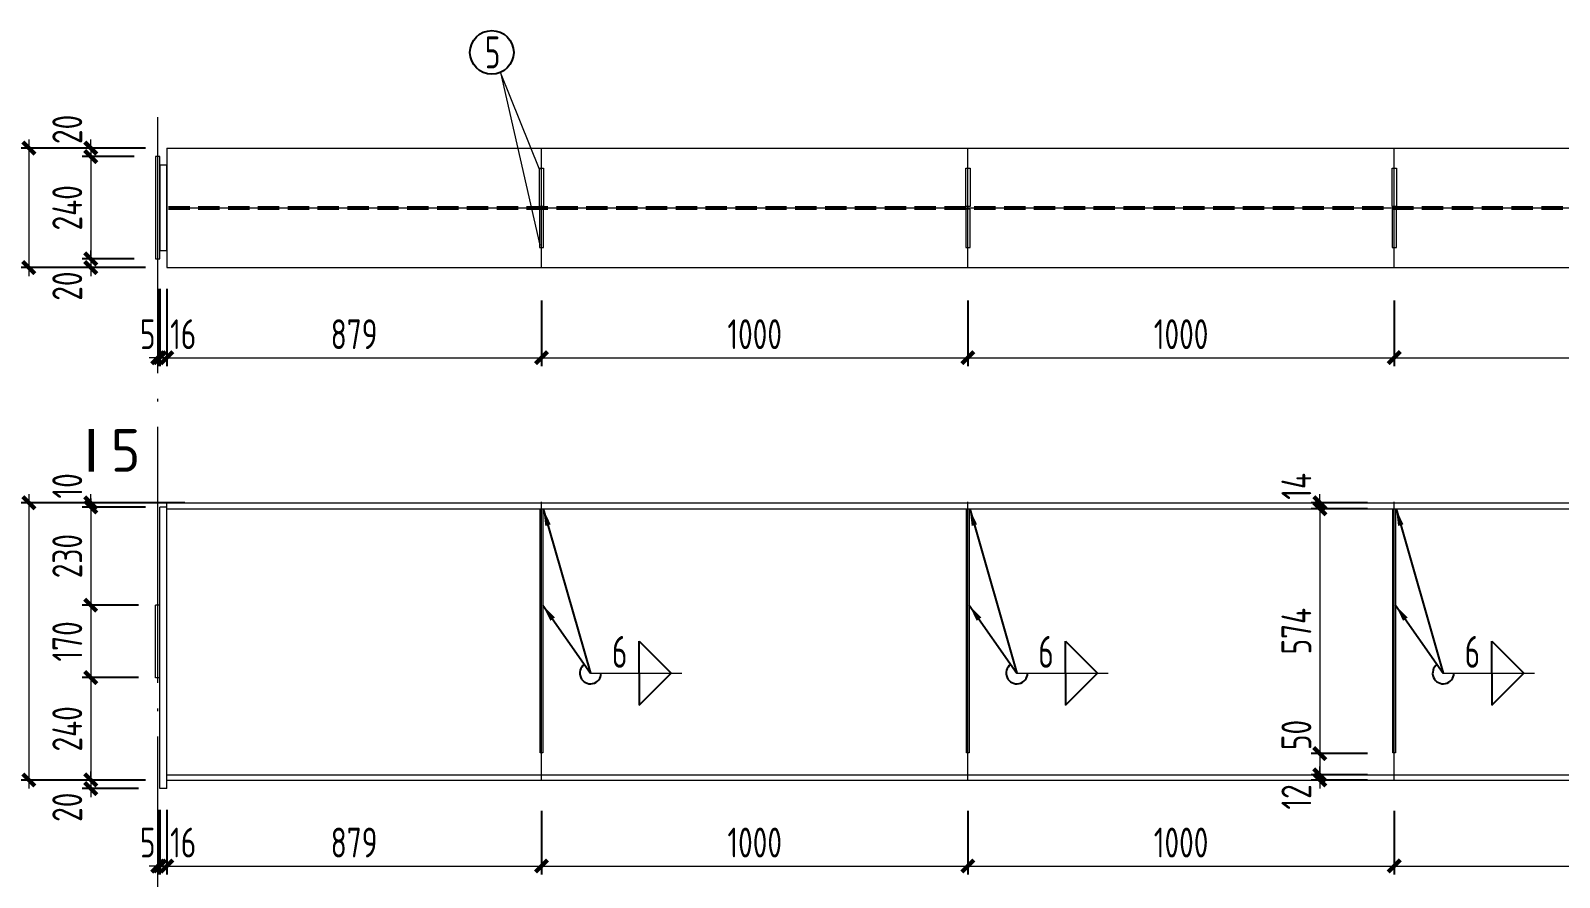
# Model space of a CAD drawing. Extents: x -2746917 to -971774, y -3334247 to -3250358.
# Drawn here: x -1400120 to -1382192, y -3305342 to -3295415 of the extents above; entities that cross this region are included whole.
import ezdxf

# ---------------------------------------------------------------- set-up
doc = ezdxf.new("R2010")
doc.units = 0
doc.header["$LTSCALE"] = 1000
doc.header["$MEASUREMENT"] = 0
doc.header["$PDMODE"] = 35
doc.linetypes.add('DASH', pattern=[0.35, 0.25, -0.1])
doc.linetypes.add('DOTE', pattern=[2.42, 2, -0.2, 0.02, -0.2])
doc.layers.get('0').update_dxf_attribs({"linetype": 'CONTINUOUS'})
doc.layers.get('Defpoints').update_dxf_attribs({"linetype": 'CONTINUOUS'})
for name, color, linetype in [('AXIS', 253, 'DOTE'), ('BEAM_CON', 4, 'CONTINUOUS'), ('DIM', 3, 'CONTINUOUS'), ('TEXT', 7, 'CONTINUOUS'), ('THICK', 6, 'CONTINUOUS'), ('WELD', 7, 'CONTINUOUS')]:
    doc.layers.add(name, color=color, linetype=linetype)
doc.styles.add('TSSD_Dimension', font='tssdeng.shx', dxfattribs={"width": 0.75, "bigfont": 'Hztxt.shx'})
doc.styles.add('TSSD_Label', font='tssdeng.shx', dxfattribs={"width": 0.75, "bigfont": 'hztxt.shx'})
doc.styles.add('TSSD_Rein', font='Tssdeng.shx', dxfattribs={"width": 0.75, "bigfont": 'hztxt.shx'})
doc.dimstyles.new('TSSD_20_100', dxfattribs={"dimtxt": 350, "dimasz": 100, "dimexe": 100, "dimexo": 250, "dimgap": 100, "dimtad": 1, "dimdec": 0, "dimlfac": 0.2, "dimzin": 0, "dimdsep": 46, "dimtxsty": 'TSSD_Dimension', "dimblk": 'ARCHTICK', "dimcen": 0, "dimdle": 100, "dimclrt": 7, "dimadec": 0, "dimazin": 0, "dimtfac": 1, "dimtdec": 0, "dimtix": 1, "dimtmove": 2, "dimatfit": 3, "dimfxl": 1, "dimtolj": 1, "dimtzin": 0, "dimlwd": 5, "dimarcsym": 0})
doc.dimstyles.new('TSSD_LEADER_STYLE_200.0', dxfattribs={"dimtxt": 700, "dimasz": 200, "dimexe": 200, "dimexo": 500, "dimgap": 0.09, "dimtad": 0, "dimtih": 1, "dimtoh": 1, "dimdec": 4, "dimzin": 0, "dimdsep": 46, "dimtxsty": 'Standard', "dimcen": 0.09, "dimdle": 200, "dimclrt": 7, "dimadec": 0, "dimazin": 0, "dimtfac": 1, "dimtdec": 4, "dimtofl": 0, "dimtmove": 0, "dimatfit": 3, "dimfxl": 1, "dimtolj": 1, "dimtzin": 0, "dimarcsym": 0})

# ---------------------------------------------------------------- blocks, each defined once
blk = doc.blocks.new('_WELD004')
at = {"color": 0, "linetype": 'ByBlock'}
for p, q in [((0, 1), (1, 0)), ((0, 0), (0, 1))]:
    blk.add_line(p, q, dxfattribs=at)
blk = doc.blocks.new('_ArchTick')
at = {"color": 0, "const_width": 0.5}
blk.add_lwpolyline([(-0.71, -0.71), (0.71, 0.71)], dxfattribs=at)
blk = doc.blocks.new('*D419')
at = {"layer": 'Defpoints', "color": 0, "ltscale": 1.5}
for p in [(-1398524, -3304300), (-1394129, -3304310), (-1394129, -3305208)]:
    blk.add_point(p, dxfattribs=at)
at = {"layer": 'DIM', "color": 0, "lineweight": -2, "ltscale": 1.5}
for p, q in [((-1398524, -3304550), (-1398524, -3305308)), ((-1394129, -3304560), (-1394129, -3305308))]:
    blk.add_line(p, q, dxfattribs=at)
at = {"layer": 'DIM', "color": 0, "lineweight": 5, "ltscale": 1.5}
blk.add_line((-1398624, -3305208), (-1394029, -3305208), dxfattribs=at)
at = {"layer": 'DIM', "color": 0, "lineweight": 5, "ltscale": 1.5, "xscale": 100, "yscale": 100, "zscale": 100, "rotation": 180}
blk.add_blockref('_ArchTick', (-1398524, -3305208), dxfattribs=at)
at = {"layer": 'DIM', "color": 0, "lineweight": 5, "ltscale": 1.5, "xscale": 100, "yscale": 100, "zscale": 100}
blk.add_blockref('_ArchTick', (-1394129, -3305208), dxfattribs=at)
at = {"layer": 'DIM', "color": 7, "lineweight": 5, "ltscale": 1.5, "insert": (-1396327, -3304933), "char_height": 350, "attachment_point": 5, "style": 'TSSD_Dimension'}
blk.add_mtext('\\A1;879', dxfattribs=at)
blk = doc.blocks.new('*D420')
at = {"layer": 'Defpoints', "color": 0, "ltscale": 1.5}
for p in [(-1394129, -3304310), (-1389129, -3304310), (-1389129, -3305208)]:
    blk.add_point(p, dxfattribs=at)
at = {"layer": 'DIM', "color": 0, "lineweight": -2, "ltscale": 1.5}
for p, q in [((-1394129, -3304560), (-1394129, -3305308)), ((-1389129, -3304560), (-1389129, -3305308))]:
    blk.add_line(p, q, dxfattribs=at)
at = {"layer": 'DIM', "color": 0, "lineweight": 5, "ltscale": 1.5}
blk.add_line((-1394229, -3305208), (-1389029, -3305208), dxfattribs=at)
at = {"layer": 'DIM', "color": 0, "lineweight": 5, "ltscale": 1.5, "xscale": 100, "yscale": 100, "zscale": 100, "rotation": 180}
blk.add_blockref('_ArchTick', (-1394129, -3305208), dxfattribs=at)
at = {"layer": 'DIM', "color": 0, "lineweight": 5, "ltscale": 1.5, "xscale": 100, "yscale": 100, "zscale": 100}
blk.add_blockref('_ArchTick', (-1389129, -3305208), dxfattribs=at)
at = {"layer": 'DIM', "color": 7, "lineweight": 5, "ltscale": 1.5, "insert": (-1391629, -3304933), "char_height": 350, "attachment_point": 5, "style": 'TSSD_Dimension'}
blk.add_mtext('\\A1;1000', dxfattribs=at)
blk = doc.blocks.new('*D421')
at = {"layer": 'Defpoints', "color": 0, "ltscale": 1.5}
for p in [(-1389129, -3304310), (-1384129, -3304310), (-1384129, -3305208)]:
    blk.add_point(p, dxfattribs=at)
at = {"layer": 'DIM', "color": 0, "lineweight": -2, "ltscale": 1.5}
for p, q in [((-1389129, -3304560), (-1389129, -3305308)), ((-1384129, -3304560), (-1384129, -3305308))]:
    blk.add_line(p, q, dxfattribs=at)
at = {"layer": 'DIM', "color": 0, "lineweight": 5, "ltscale": 1.5}
blk.add_line((-1389229, -3305208), (-1384029, -3305208), dxfattribs=at)
at = {"layer": 'DIM', "color": 0, "lineweight": 5, "ltscale": 1.5, "xscale": 100, "yscale": 100, "zscale": 100, "rotation": 180}
blk.add_blockref('_ArchTick', (-1389129, -3305208), dxfattribs=at)
at = {"layer": 'DIM', "color": 0, "lineweight": 5, "ltscale": 1.5, "xscale": 100, "yscale": 100, "zscale": 100}
blk.add_blockref('_ArchTick', (-1384129, -3305208), dxfattribs=at)
at = {"layer": 'DIM', "color": 7, "lineweight": 5, "ltscale": 1.5, "insert": (-1386629, -3304933), "char_height": 350, "attachment_point": 5, "style": 'TSSD_Dimension'}
blk.add_mtext('\\A1;1000', dxfattribs=at)
blk = doc.blocks.new('*D422')
at = {"layer": 'Defpoints', "color": 0, "ltscale": 1.5}
for p in [(-1384129, -3304310), (-1379129, -3304310), (-1379129, -3305208)]:
    blk.add_point(p, dxfattribs=at)
at = {"layer": 'DIM', "color": 0, "lineweight": -2, "ltscale": 1.5}
for p, q in [((-1384129, -3304560), (-1384129, -3305308)), ((-1379129, -3304560), (-1379129, -3305308))]:
    blk.add_line(p, q, dxfattribs=at)
at = {"layer": 'DIM', "color": 0, "lineweight": 5, "ltscale": 1.5}
blk.add_line((-1384229, -3305208), (-1379029, -3305208), dxfattribs=at)
at = {"layer": 'DIM', "color": 0, "lineweight": 5, "ltscale": 1.5, "xscale": 100, "yscale": 100, "zscale": 100, "rotation": 180}
blk.add_blockref('_ArchTick', (-1384129, -3305208), dxfattribs=at)
at = {"layer": 'DIM', "color": 0, "lineweight": 5, "ltscale": 1.5, "xscale": 100, "yscale": 100, "zscale": 100}
blk.add_blockref('_ArchTick', (-1379129, -3305208), dxfattribs=at)
at = {"layer": 'DIM', "color": 7, "lineweight": 5, "ltscale": 1.5, "insert": (-1381629, -3304933), "char_height": 350, "attachment_point": 5, "style": 'TSSD_Dimension'}
blk.add_mtext('\\A1;1000', dxfattribs=at)
blk = doc.blocks.new('*D429')
at = {"layer": 'Defpoints', "color": 0, "ltscale": 1.5}
for p in [(-1385002, -3301020), (-1384192, -3300950), (-1384192, -3301020)]:
    blk.add_point(p, dxfattribs=at)
at = {"layer": 'DIM', "color": 0, "lineweight": 5, "ltscale": 1.5}
for p, q in [((-1385002, -3300950), (-1385002, -3300850)), ((-1385002, -3300950), (-1385002, -3301020)), ((-1385002, -3301020), (-1385002, -3301120))]:
    blk.add_line(p, q, dxfattribs=at)
at = {"layer": 'DIM', "color": 0, "lineweight": -2, "ltscale": 1.5}
for p, q in [((-1384442, -3300950), (-1385102, -3300950)), ((-1384442, -3301020), (-1385102, -3301020))]:
    blk.add_line(p, q, dxfattribs=at)
at = {"layer": 'DIM', "color": 0, "lineweight": 5, "ltscale": 1.5, "xscale": 100, "yscale": 100, "zscale": 100}
for p, rotation in [((-1385002, -3300950), 270), ((-1385002, -3301020), 90)]:
    blk.add_blockref('_ArchTick', p, dxfattribs=dict(at, rotation=rotation))
at = {"layer": 'DIM', "color": 7, "ltscale": 1.5, "insert": (-1385277, -3300757), "char_height": 350, "attachment_point": 5, "rotation": 90, "style": 'TSSD_Dimension'}
blk.add_mtext('\\A1;14', dxfattribs=at)
blk = doc.blocks.new('*D430')
at = {"layer": 'Defpoints', "color": 0, "ltscale": 1.5}
for p in [(-1384192, -3301020), (-1385002, -3303890), (-1384192, -3303890)]:
    blk.add_point(p, dxfattribs=at)
at = {"layer": 'DIM', "color": 0, "lineweight": -2, "ltscale": 1.5}
for p, q in [((-1384442, -3301020), (-1385102, -3301020)), ((-1384442, -3303890), (-1385102, -3303890))]:
    blk.add_line(p, q, dxfattribs=at)
at = {"layer": 'DIM', "color": 0, "lineweight": 5, "ltscale": 1.5}
blk.add_line((-1385002, -3300920), (-1385002, -3303990), dxfattribs=at)
at = {"layer": 'DIM', "color": 0, "lineweight": 5, "ltscale": 1.5, "xscale": 100, "yscale": 100, "zscale": 100}
for p, rotation in [((-1385002, -3301020), 90), ((-1385002, -3303890), 270)]:
    blk.add_blockref('_ArchTick', p, dxfattribs=dict(at, rotation=rotation))
at = {"layer": 'DIM', "color": 7, "ltscale": 1.5, "insert": (-1385277, -3302455), "char_height": 350, "attachment_point": 5, "rotation": 90, "style": 'TSSD_Dimension'}
blk.add_mtext('\\A1;574', dxfattribs=at)
blk = doc.blocks.new('*D431')
at = {"layer": 'Defpoints', "color": 0, "ltscale": 1.5}
for p in [(-1384192, -3303890), (-1385002, -3304140), (-1384192, -3304140)]:
    blk.add_point(p, dxfattribs=at)
at = {"layer": 'DIM', "color": 0, "lineweight": -2, "ltscale": 1.5}
for p, q in [((-1384442, -3303890), (-1385102, -3303890)), ((-1384442, -3304140), (-1385102, -3304140))]:
    blk.add_line(p, q, dxfattribs=at)
at = {"layer": 'DIM', "color": 0, "lineweight": 5, "ltscale": 1.5}
blk.add_line((-1385002, -3303790), (-1385002, -3304240), dxfattribs=at)
at = {"layer": 'DIM', "color": 0, "lineweight": 5, "ltscale": 1.5, "xscale": 100, "yscale": 100, "zscale": 100}
for p, rotation in [((-1385002, -3303890), 90), ((-1385002, -3304140), 270)]:
    blk.add_blockref('_ArchTick', p, dxfattribs=dict(at, rotation=rotation))
at = {"layer": 'DIM', "color": 7, "ltscale": 1.5, "insert": (-1385277, -3303672), "char_height": 350, "attachment_point": 5, "rotation": 90, "style": 'TSSD_Dimension'}
blk.add_mtext('\\A1;50', dxfattribs=at)
blk = doc.blocks.new('*D432')
at = {"layer": 'Defpoints', "color": 0, "ltscale": 1.5}
for p in [(-1385002, -3304200), (-1384192, -3304140), (-1384192, -3304200)]:
    blk.add_point(p, dxfattribs=at)
at = {"layer": 'DIM', "color": 0, "lineweight": 5, "ltscale": 1.5}
for p, q in [((-1385002, -3304140), (-1385002, -3304040)), ((-1385002, -3304140), (-1385002, -3304200)), ((-1385002, -3304200), (-1385002, -3304300))]:
    blk.add_line(p, q, dxfattribs=at)
at = {"layer": 'DIM', "color": 0, "lineweight": -2, "ltscale": 1.5}
for p, q in [((-1384442, -3304140), (-1385102, -3304140)), ((-1384442, -3304200), (-1385102, -3304200))]:
    blk.add_line(p, q, dxfattribs=at)
at = {"layer": 'DIM', "color": 0, "lineweight": 5, "ltscale": 1.5, "xscale": 100, "yscale": 100, "zscale": 100}
for p, rotation in [((-1385002, -3304140), 270), ((-1385002, -3304200), 90)]:
    blk.add_blockref('_ArchTick', p, dxfattribs=dict(at, rotation=rotation))
at = {"layer": 'DIM', "color": 7, "ltscale": 1.5, "insert": (-1385277, -3304398), "char_height": 350, "attachment_point": 5, "rotation": 90, "style": 'TSSD_Dimension'}
blk.add_mtext('\\A1;12', dxfattribs=at)
blk = doc.blocks.new('*D437')
at = {"layer": 'Defpoints', "color": 0, "ltscale": 1.5}
for p in [(-1398524, -3298192), (-1394129, -3298328), (-1394129, -3299249)]:
    blk.add_point(p, dxfattribs=at)
at = {"layer": 'DIM', "color": 0, "lineweight": -2, "ltscale": 1.5}
for p, q in [((-1398524, -3298442), (-1398524, -3299349)), ((-1394129, -3298578), (-1394129, -3299349))]:
    blk.add_line(p, q, dxfattribs=at)
at = {"layer": 'DIM', "color": 0, "lineweight": 5, "ltscale": 1.5}
blk.add_line((-1398624, -3299249), (-1394029, -3299249), dxfattribs=at)
at = {"layer": 'DIM', "color": 0, "lineweight": 5, "ltscale": 1.5, "xscale": 100, "yscale": 100, "zscale": 100, "rotation": 180}
blk.add_blockref('_ArchTick', (-1398524, -3299249), dxfattribs=at)
at = {"layer": 'DIM', "color": 0, "lineweight": 5, "ltscale": 1.5, "xscale": 100, "yscale": 100, "zscale": 100}
blk.add_blockref('_ArchTick', (-1394129, -3299249), dxfattribs=at)
at = {"layer": 'DIM', "color": 7, "ltscale": 1.5, "insert": (-1396327, -3298974), "char_height": 350, "attachment_point": 5, "style": 'TSSD_Dimension'}
blk.add_mtext('\\A1;879', dxfattribs=at)
blk = doc.blocks.new('*D438')
at = {"layer": 'Defpoints', "color": 0, "ltscale": 1.5}
for p in [(-1394129, -3298328), (-1389129, -3298328), (-1389129, -3299249)]:
    blk.add_point(p, dxfattribs=at)
at = {"layer": 'DIM', "color": 0, "lineweight": -2, "ltscale": 1.5}
for p, q in [((-1394129, -3298578), (-1394129, -3299349)), ((-1389129, -3298578), (-1389129, -3299349))]:
    blk.add_line(p, q, dxfattribs=at)
at = {"layer": 'DIM', "color": 0, "lineweight": 5, "ltscale": 1.5}
blk.add_line((-1394229, -3299249), (-1389029, -3299249), dxfattribs=at)
at = {"layer": 'DIM', "color": 0, "lineweight": 5, "ltscale": 1.5, "xscale": 100, "yscale": 100, "zscale": 100, "rotation": 180}
blk.add_blockref('_ArchTick', (-1394129, -3299249), dxfattribs=at)
at = {"layer": 'DIM', "color": 0, "lineweight": 5, "ltscale": 1.5, "xscale": 100, "yscale": 100, "zscale": 100}
blk.add_blockref('_ArchTick', (-1389129, -3299249), dxfattribs=at)
at = {"layer": 'DIM', "color": 7, "ltscale": 1.5, "insert": (-1391629, -3298974), "char_height": 350, "attachment_point": 5, "style": 'TSSD_Dimension'}
blk.add_mtext('\\A1;1000', dxfattribs=at)
blk = doc.blocks.new('*D439')
at = {"layer": 'Defpoints', "color": 0, "ltscale": 1.5}
for p in [(-1389129, -3298328), (-1384129, -3298328), (-1384129, -3299249)]:
    blk.add_point(p, dxfattribs=at)
at = {"layer": 'DIM', "color": 0, "lineweight": -2, "ltscale": 1.5}
for p, q in [((-1389129, -3298578), (-1389129, -3299349)), ((-1384129, -3298578), (-1384129, -3299349))]:
    blk.add_line(p, q, dxfattribs=at)
at = {"layer": 'DIM', "color": 0, "lineweight": 5, "ltscale": 1.5}
blk.add_line((-1389229, -3299249), (-1384029, -3299249), dxfattribs=at)
at = {"layer": 'DIM', "color": 0, "lineweight": 5, "ltscale": 1.5, "xscale": 100, "yscale": 100, "zscale": 100, "rotation": 180}
blk.add_blockref('_ArchTick', (-1389129, -3299249), dxfattribs=at)
at = {"layer": 'DIM', "color": 0, "lineweight": 5, "ltscale": 1.5, "xscale": 100, "yscale": 100, "zscale": 100}
blk.add_blockref('_ArchTick', (-1384129, -3299249), dxfattribs=at)
at = {"layer": 'DIM', "color": 7, "ltscale": 1.5, "insert": (-1386629, -3298974), "char_height": 350, "attachment_point": 5, "style": 'TSSD_Dimension'}
blk.add_mtext('\\A1;1000', dxfattribs=at)
blk = doc.blocks.new('*D440')
at = {"layer": 'Defpoints', "color": 0, "ltscale": 1.5}
for p in [(-1384129, -3298328), (-1379129, -3298292), (-1379129, -3299249)]:
    blk.add_point(p, dxfattribs=at)
at = {"layer": 'DIM', "color": 0, "lineweight": -2, "ltscale": 1.5}
for p, q in [((-1379129, -3298542), (-1379129, -3299349)), ((-1384129, -3298578), (-1384129, -3299349))]:
    blk.add_line(p, q, dxfattribs=at)
at = {"layer": 'DIM', "color": 0, "lineweight": 5, "ltscale": 1.5}
blk.add_line((-1384229, -3299249), (-1379029, -3299249), dxfattribs=at)
at = {"layer": 'DIM', "color": 0, "lineweight": 5, "ltscale": 1.5, "xscale": 100, "yscale": 100, "zscale": 100, "rotation": 180}
blk.add_blockref('_ArchTick', (-1384129, -3299249), dxfattribs=at)
at = {"layer": 'DIM', "color": 0, "lineweight": 5, "ltscale": 1.5, "xscale": 100, "yscale": 100, "zscale": 100}
blk.add_blockref('_ArchTick', (-1379129, -3299249), dxfattribs=at)
at = {"layer": 'DIM', "color": 7, "ltscale": 1.5, "insert": (-1381629, -3298974), "char_height": 350, "attachment_point": 5, "style": 'TSSD_Dimension'}
blk.add_mtext('\\A1;1000', dxfattribs=at)
blk = doc.blocks.new('*D445')
at = {"layer": 'Defpoints', "color": 0, "ltscale": 1.5}
for p in [(-1399415, -3301000), (-1398524, -3300950), (-1398524, -3301000)]:
    blk.add_point(p, dxfattribs=at)
at = {"layer": 'DIM', "color": 0, "lineweight": 5, "ltscale": 1.5}
for p, q in [((-1399415, -3300950), (-1399415, -3300850)), ((-1399415, -3300950), (-1399415, -3301000)), ((-1399415, -3301000), (-1399415, -3301100))]:
    blk.add_line(p, q, dxfattribs=at)
at = {"layer": 'DIM', "color": 0, "lineweight": -2, "ltscale": 1.5}
for p, q in [((-1398774, -3300950), (-1399515, -3300950)), ((-1398774, -3301000), (-1399515, -3301000))]:
    blk.add_line(p, q, dxfattribs=at)
at = {"layer": 'DIM', "color": 0, "lineweight": 5, "ltscale": 1.5, "xscale": 100, "yscale": 100, "zscale": 100}
for p, rotation in [((-1399415, -3300950), 270), ((-1399415, -3301000), 90)]:
    blk.add_blockref('_ArchTick', p, dxfattribs=dict(at, rotation=rotation))
at = {"layer": 'DIM', "color": 7, "ltscale": 1.5, "insert": (-1399690, -3300752), "char_height": 350, "attachment_point": 5, "rotation": 90, "style": 'TSSD_Dimension'}
blk.add_mtext('\\A1;10', dxfattribs=at)
blk = doc.blocks.new('*D446')
at = {"layer": 'Defpoints', "color": 0, "ltscale": 1.5}
for p in [(-1398524, -3301000), (-1399415, -3302150), (-1398604, -3302150)]:
    blk.add_point(p, dxfattribs=at)
at = {"layer": 'DIM', "color": 0, "lineweight": -2, "ltscale": 1.5}
for p, q in [((-1398774, -3301000), (-1399515, -3301000)), ((-1398854, -3302150), (-1399515, -3302150))]:
    blk.add_line(p, q, dxfattribs=at)
at = {"layer": 'DIM', "color": 0, "lineweight": 5, "ltscale": 1.5}
blk.add_line((-1399415, -3300900), (-1399415, -3302250), dxfattribs=at)
at = {"layer": 'DIM', "color": 0, "lineweight": 5, "ltscale": 1.5, "xscale": 100, "yscale": 100, "zscale": 100}
for p, rotation in [((-1399415, -3301000), 90), ((-1399415, -3302150), 270)]:
    blk.add_blockref('_ArchTick', p, dxfattribs=dict(at, rotation=rotation))
at = {"layer": 'DIM', "color": 7, "ltscale": 1.5, "insert": (-1399690, -3301575), "char_height": 350, "attachment_point": 5, "rotation": 90, "style": 'TSSD_Dimension'}
blk.add_mtext('\\A1;230', dxfattribs=at)
blk = doc.blocks.new('*D447')
at = {"layer": 'Defpoints', "color": 0, "ltscale": 1.5}
for p in [(-1398604, -3302150), (-1399415, -3303000), (-1398604, -3303000)]:
    blk.add_point(p, dxfattribs=at)
at = {"layer": 'DIM', "color": 0, "lineweight": 5, "ltscale": 1.5}
blk.add_line((-1399415, -3302050), (-1399415, -3303100), dxfattribs=at)
at = {"layer": 'DIM', "color": 0, "lineweight": -2, "ltscale": 1.5}
for p, q in [((-1398854, -3302150), (-1399515, -3302150)), ((-1398854, -3303000), (-1399515, -3303000))]:
    blk.add_line(p, q, dxfattribs=at)
at = {"layer": 'DIM', "color": 0, "lineweight": 5, "ltscale": 1.5, "xscale": 100, "yscale": 100, "zscale": 100}
for p, rotation in [((-1399415, -3302150), 90), ((-1399415, -3303000), 270)]:
    blk.add_blockref('_ArchTick', p, dxfattribs=dict(at, rotation=rotation))
at = {"layer": 'DIM', "color": 7, "ltscale": 1.5, "insert": (-1399690, -3302575), "char_height": 350, "attachment_point": 5, "rotation": 90, "style": 'TSSD_Dimension'}
blk.add_mtext('\\A1;170', dxfattribs=at)
blk = doc.blocks.new('*D448')
at = {"layer": 'Defpoints', "color": 0, "ltscale": 1.5}
for p in [(-1398604, -3303000), (-1399415, -3304200), (-1398524, -3304200)]:
    blk.add_point(p, dxfattribs=at)
at = {"layer": 'DIM', "color": 0, "lineweight": -2, "ltscale": 1.5}
for p, q in [((-1398854, -3303000), (-1399515, -3303000)), ((-1398774, -3304200), (-1399515, -3304200))]:
    blk.add_line(p, q, dxfattribs=at)
at = {"layer": 'DIM', "color": 0, "lineweight": 5, "ltscale": 1.5}
blk.add_line((-1399415, -3302900), (-1399415, -3304300), dxfattribs=at)
at = {"layer": 'DIM', "color": 0, "lineweight": 5, "ltscale": 1.5, "xscale": 100, "yscale": 100, "zscale": 100}
for p, rotation in [((-1399415, -3303000), 90), ((-1399415, -3304200), 270)]:
    blk.add_blockref('_ArchTick', p, dxfattribs=dict(at, rotation=rotation))
at = {"layer": 'DIM', "color": 7, "ltscale": 1.5, "insert": (-1399690, -3303600), "char_height": 350, "attachment_point": 5, "rotation": 90, "style": 'TSSD_Dimension'}
blk.add_mtext('\\A1;240', dxfattribs=at)
blk = doc.blocks.new('*D449')
at = {"layer": 'Defpoints', "color": 0, "ltscale": 1.5}
for p in [(-1399415, -3304300), (-1398604, -3304300), (-1398524, -3304200)]:
    blk.add_point(p, dxfattribs=at)
at = {"layer": 'DIM', "color": 0, "lineweight": 5, "ltscale": 1.5}
for p, q in [((-1399415, -3304200), (-1399415, -3304100)), ((-1399415, -3304200), (-1399415, -3304300)), ((-1399415, -3304300), (-1399415, -3304400))]:
    blk.add_line(p, q, dxfattribs=at)
at = {"layer": 'DIM', "color": 0, "lineweight": -2, "ltscale": 1.5}
for p, q in [((-1398774, -3304200), (-1399515, -3304200)), ((-1398854, -3304300), (-1399515, -3304300))]:
    blk.add_line(p, q, dxfattribs=at)
at = {"layer": 'DIM', "color": 0, "lineweight": 5, "ltscale": 1.5, "xscale": 100, "yscale": 100, "zscale": 100}
for p, rotation in [((-1399415, -3304200), 270), ((-1399415, -3304300), 90)]:
    blk.add_blockref('_ArchTick', p, dxfattribs=dict(at, rotation=rotation))
at = {"layer": 'DIM', "color": 7, "ltscale": 1.5, "insert": (-1399690, -3304519), "char_height": 350, "attachment_point": 5, "rotation": 90, "style": 'TSSD_Dimension'}
blk.add_mtext('\\A1;20', dxfattribs=at)
blk = doc.blocks.new('*D450')
at = {"layer": 'Defpoints', "color": 0, "ltscale": 1.5}
for p in [(-1398060, -3300950), (-1400141, -3304200), (-1398604, -3304200)]:
    blk.add_point(p, dxfattribs=at)
at = {"layer": 'DIM', "color": 0, "lineweight": 5, "ltscale": 1.5}
blk.add_line((-1400141, -3300850), (-1400141, -3304300), dxfattribs=at)
at = {"layer": 'DIM', "color": 0, "lineweight": -2, "ltscale": 1.5}
for p, q in [((-1398310, -3300950), (-1400241, -3300950)), ((-1398854, -3304200), (-1400241, -3304200))]:
    blk.add_line(p, q, dxfattribs=at)
at = {"layer": 'DIM', "color": 0, "lineweight": 5, "ltscale": 1.5, "xscale": 100, "yscale": 100, "zscale": 100}
for p, rotation in [((-1400141, -3300950), 90), ((-1400141, -3304200), 270)]:
    blk.add_blockref('_ArchTick', p, dxfattribs=dict(at, rotation=rotation))
at = {"layer": 'DIM', "color": 7, "ltscale": 1.5, "insert": (-1400416, -3302575), "char_height": 350, "attachment_point": 5, "rotation": 90, "style": 'TSSD_Dimension'}
blk.add_mtext('\\A1;650', dxfattribs=at)
blk = doc.blocks.new('*D451')
at = {"layer": 'Defpoints', "color": 0, "ltscale": 1.5}
for p in [(-1399415, -3296892), (-1398654, -3296892), (-1398524, -3296792)]:
    blk.add_point(p, dxfattribs=at)
at = {"layer": 'DIM', "color": 0, "lineweight": 5, "ltscale": 1.5}
for p, q in [((-1399415, -3296792), (-1399415, -3296692)), ((-1399415, -3296792), (-1399415, -3296892)), ((-1399415, -3296892), (-1399415, -3296992))]:
    blk.add_line(p, q, dxfattribs=at)
at = {"layer": 'DIM', "color": 0, "lineweight": -2, "ltscale": 1.5}
for p, q in [((-1398774, -3296792), (-1399515, -3296792)), ((-1398904, -3296892), (-1399515, -3296892))]:
    blk.add_line(p, q, dxfattribs=at)
at = {"layer": 'DIM', "color": 0, "lineweight": 5, "ltscale": 1.5, "xscale": 100, "yscale": 100, "zscale": 100}
for p, rotation in [((-1399415, -3296792), 270), ((-1399415, -3296892), 90)]:
    blk.add_blockref('_ArchTick', p, dxfattribs=dict(at, rotation=rotation))
at = {"layer": 'DIM', "color": 7, "ltscale": 1.5, "insert": (-1399690, -3296573), "char_height": 350, "attachment_point": 5, "rotation": 90, "style": 'TSSD_Dimension'}
blk.add_mtext('\\A1;20', dxfattribs=at)
blk = doc.blocks.new('*D452')
at = {"layer": 'Defpoints', "color": 0, "ltscale": 1.5}
for p in [(-1398654, -3296892), (-1399415, -3298092), (-1398654, -3298092)]:
    blk.add_point(p, dxfattribs=at)
at = {"layer": 'DIM', "color": 0, "lineweight": -2, "ltscale": 1.5}
for p, q in [((-1398904, -3296892), (-1399515, -3296892)), ((-1398904, -3298092), (-1399515, -3298092))]:
    blk.add_line(p, q, dxfattribs=at)
at = {"layer": 'DIM', "color": 0, "lineweight": 5, "ltscale": 1.5}
blk.add_line((-1399415, -3296792), (-1399415, -3298192), dxfattribs=at)
at = {"layer": 'DIM', "color": 0, "lineweight": 5, "ltscale": 1.5, "xscale": 100, "yscale": 100, "zscale": 100}
for p, rotation in [((-1399415, -3296892), 90), ((-1399415, -3298092), 270)]:
    blk.add_blockref('_ArchTick', p, dxfattribs=dict(at, rotation=rotation))
at = {"layer": 'DIM', "color": 7, "ltscale": 1.5, "insert": (-1399690, -3297492), "char_height": 350, "attachment_point": 5, "rotation": 90, "style": 'TSSD_Dimension'}
blk.add_mtext('\\A1;240', dxfattribs=at)
blk = doc.blocks.new('*D453')
at = {"layer": 'Defpoints', "color": 0, "ltscale": 1.5}
for p in [(-1399415, -3298192), (-1398654, -3298092), (-1398524, -3298192)]:
    blk.add_point(p, dxfattribs=at)
at = {"layer": 'DIM', "color": 0, "lineweight": 5, "ltscale": 1.5}
for p, q in [((-1399415, -3298092), (-1399415, -3297992)), ((-1399415, -3298092), (-1399415, -3298192)), ((-1399415, -3298192), (-1399415, -3298292))]:
    blk.add_line(p, q, dxfattribs=at)
at = {"layer": 'DIM', "color": 0, "lineweight": -2, "ltscale": 1.5}
for p, q in [((-1398904, -3298092), (-1399515, -3298092)), ((-1398774, -3298192), (-1399515, -3298192))]:
    blk.add_line(p, q, dxfattribs=at)
at = {"layer": 'DIM', "color": 0, "lineweight": 5, "ltscale": 1.5, "xscale": 100, "yscale": 100, "zscale": 100}
for p, rotation in [((-1399415, -3298092), 270), ((-1399415, -3298192), 90)]:
    blk.add_blockref('_ArchTick', p, dxfattribs=dict(at, rotation=rotation))
at = {"layer": 'DIM', "color": 7, "ltscale": 1.5, "insert": (-1399690, -3298410), "char_height": 350, "attachment_point": 5, "rotation": 90, "style": 'TSSD_Dimension'}
blk.add_mtext('\\A1;20', dxfattribs=at)
blk = doc.blocks.new('*D454')
at = {"layer": 'Defpoints', "color": 0, "ltscale": 1.5}
for p in [(-1398524, -3296792), (-1400141, -3298192), (-1398524, -3298192)]:
    blk.add_point(p, dxfattribs=at)
at = {"layer": 'DIM', "color": 0, "lineweight": 5, "ltscale": 1.5}
blk.add_line((-1400141, -3296692), (-1400141, -3298292), dxfattribs=at)
at = {"layer": 'DIM', "color": 0, "lineweight": -2, "ltscale": 1.5}
for p, q in [((-1398774, -3296792), (-1400241, -3296792)), ((-1398774, -3298192), (-1400241, -3298192))]:
    blk.add_line(p, q, dxfattribs=at)
at = {"layer": 'DIM', "color": 0, "lineweight": 5, "ltscale": 1.5, "xscale": 100, "yscale": 100, "zscale": 100}
for p, rotation in [((-1400141, -3296792), 90), ((-1400141, -3298192), 270)]:
    blk.add_blockref('_ArchTick', p, dxfattribs=dict(at, rotation=rotation))
at = {"layer": 'DIM', "color": 7, "ltscale": 1.5, "insert": (-1400416, -3297492), "char_height": 350, "attachment_point": 5, "rotation": 90, "style": 'TSSD_Dimension'}
blk.add_mtext('\\A1;280', dxfattribs=at)
blk = doc.blocks.new('*D457')
at = {"layer": 'Defpoints', "color": 0, "ltscale": 1.5}
for p in [(-1398604, -3304300), (-1398524, -3304300), (-1398604, -3305208)]:
    blk.add_point(p, dxfattribs=at)
at = {"layer": 'DIM', "color": 0, "lineweight": -2, "ltscale": 1.5}
for p, q in [((-1398604, -3304550), (-1398604, -3305308)), ((-1398524, -3304550), (-1398524, -3305308))]:
    blk.add_line(p, q, dxfattribs=at)
at = {"layer": 'DIM', "color": 0, "lineweight": 5, "ltscale": 1.5}
for p, q in [((-1398604, -3305208), (-1398704, -3305208)), ((-1398524, -3305208), (-1398604, -3305208)), ((-1398524, -3305208), (-1398424, -3305208))]:
    blk.add_line(p, q, dxfattribs=at)
at = {"layer": 'DIM', "color": 0, "lineweight": 5, "ltscale": 1.5, "xscale": 100, "yscale": 100, "zscale": 100}
blk.add_blockref('_ArchTick', (-1398604, -3305208), dxfattribs=at)
at = {"layer": 'DIM', "color": 0, "lineweight": 5, "ltscale": 1.5, "xscale": 100, "yscale": 100, "zscale": 100, "rotation": 180}
blk.add_blockref('_ArchTick', (-1398524, -3305208), dxfattribs=at)
at = {"layer": 'DIM', "color": 7, "ltscale": 1.5, "insert": (-1398331, -3304933), "char_height": 350, "attachment_point": 5, "style": 'TSSD_Dimension'}
blk.add_mtext('\\A1;16', dxfattribs=at)
blk = doc.blocks.new('*D458')
at = {"layer": 'Defpoints', "color": 0, "ltscale": 1.5}
for p in [(-1398629, -3304300), (-1398604, -3304300), (-1398629, -3305208)]:
    blk.add_point(p, dxfattribs=at)
at = {"layer": 'DIM', "color": 0, "lineweight": -2, "ltscale": 1.5}
for p, q in [((-1398629, -3304550), (-1398629, -3305308)), ((-1398604, -3304550), (-1398604, -3305308))]:
    blk.add_line(p, q, dxfattribs=at)
at = {"layer": 'DIM', "color": 0, "lineweight": 5, "ltscale": 1.5}
for p, q in [((-1398629, -3305208), (-1398729, -3305208)), ((-1398604, -3305208), (-1398629, -3305208)), ((-1398604, -3305208), (-1398504, -3305208))]:
    blk.add_line(p, q, dxfattribs=at)
at = {"layer": 'DIM', "color": 0, "lineweight": 5, "ltscale": 1.5, "xscale": 100, "yscale": 100, "zscale": 100}
blk.add_blockref('_ArchTick', (-1398629, -3305208), dxfattribs=at)
at = {"layer": 'DIM', "color": 0, "lineweight": 5, "ltscale": 1.5, "xscale": 100, "yscale": 100, "zscale": 100, "rotation": 180}
blk.add_blockref('_ArchTick', (-1398604, -3305208), dxfattribs=at)
at = {"layer": 'DIM', "color": 7, "ltscale": 1.5, "insert": (-1398747, -3304933), "char_height": 350, "attachment_point": 5, "style": 'TSSD_Dimension'}
blk.add_mtext('\\A1;5', dxfattribs=at)
blk = doc.blocks.new('*D459')
at = {"layer": 'Defpoints', "color": 0, "ltscale": 1.5}
for p in [(-1398604, -3298192), (-1398524, -3298192), (-1398604, -3299249)]:
    blk.add_point(p, dxfattribs=at)
at = {"layer": 'DIM', "color": 0, "lineweight": -2, "ltscale": 1.5}
for p, q in [((-1398604, -3298442), (-1398604, -3299349)), ((-1398524, -3298442), (-1398524, -3299349))]:
    blk.add_line(p, q, dxfattribs=at)
at = {"layer": 'DIM', "color": 0, "lineweight": 5, "ltscale": 1.5}
for p, q in [((-1398604, -3299249), (-1398704, -3299249)), ((-1398524, -3299249), (-1398604, -3299249)), ((-1398524, -3299249), (-1398424, -3299249))]:
    blk.add_line(p, q, dxfattribs=at)
at = {"layer": 'DIM', "color": 0, "lineweight": 5, "ltscale": 1.5, "xscale": 100, "yscale": 100, "zscale": 100}
blk.add_blockref('_ArchTick', (-1398604, -3299249), dxfattribs=at)
at = {"layer": 'DIM', "color": 0, "lineweight": 5, "ltscale": 1.5, "xscale": 100, "yscale": 100, "zscale": 100, "rotation": 180}
blk.add_blockref('_ArchTick', (-1398524, -3299249), dxfattribs=at)
at = {"layer": 'DIM', "color": 7, "ltscale": 1.5, "insert": (-1398331, -3298974), "char_height": 350, "attachment_point": 5, "style": 'TSSD_Dimension'}
blk.add_mtext('\\A1;16', dxfattribs=at)
blk = doc.blocks.new('*D460')
at = {"layer": 'Defpoints', "color": 0, "ltscale": 1.5}
for p in [(-1398629, -3298192), (-1398604, -3298192), (-1398629, -3299249)]:
    blk.add_point(p, dxfattribs=at)
at = {"layer": 'DIM', "color": 0, "lineweight": -2, "ltscale": 1.5}
for p, q in [((-1398629, -3298442), (-1398629, -3299349)), ((-1398604, -3298442), (-1398604, -3299349))]:
    blk.add_line(p, q, dxfattribs=at)
at = {"layer": 'DIM', "color": 0, "lineweight": 5, "ltscale": 1.5}
for p, q in [((-1398629, -3299249), (-1398729, -3299249)), ((-1398604, -3299249), (-1398629, -3299249)), ((-1398604, -3299249), (-1398504, -3299249))]:
    blk.add_line(p, q, dxfattribs=at)
at = {"layer": 'DIM', "color": 0, "lineweight": 5, "ltscale": 1.5, "xscale": 100, "yscale": 100, "zscale": 100}
blk.add_blockref('_ArchTick', (-1398629, -3299249), dxfattribs=at)
at = {"layer": 'DIM', "color": 0, "lineweight": 5, "ltscale": 1.5, "xscale": 100, "yscale": 100, "zscale": 100, "rotation": 180}
blk.add_blockref('_ArchTick', (-1398604, -3299249), dxfattribs=at)
at = {"layer": 'DIM', "color": 7, "ltscale": 1.5, "insert": (-1398747, -3298974), "char_height": 350, "attachment_point": 5, "style": 'TSSD_Dimension'}
blk.add_mtext('\\A1;5', dxfattribs=at)

msp = doc.modelspace()

# ---------------------------------------------------------------- linework, layer by layer
at = {"layer": 'AXIS', "lineweight": 5, "ltscale": 1.5}
for p, q in [((-1398629.17, -3310321.26), (-1398629.17, -3296184.97)), ((-1394129.17, -3298191.55), (-1394129.17, -3296791.55)), ((-1389129.17, -3298191.55), (-1389129.17, -3296791.55)), ((-1384129.17, -3298191.55), (-1384129.17, -3296791.55)), ((-1394129.17, -3303491.87), (-1394129.17, -3300940.3)), ((-1389129.17, -3303491.87), (-1389129.17, -3300940.3)), ((-1384129.17, -3303491.87), (-1384129.17, -3300940.3))]:
    msp.add_line(p, q, dxfattribs=at)
at = {"layer": 'AXIS', "linetype": 'ByBlock', "lineweight": 5}
for p, q in [((-1398504.17, -3297491.55), (-1359734.17, -3297491.55)), ((-1394129.17, -3304200.3), (-1394129.17, -3301020.3)), ((-1389129.17, -3304200.3), (-1389129.17, -3301020.3)), ((-1384129.17, -3304200.3), (-1384129.17, -3301020.3))]:
    msp.add_line(p, q, dxfattribs=at)
at = {"layer": 'BEAM_CON', "lineweight": 5}
for p, q in [((-1398524.17, -3296791.55), (-1359734.17, -3296791.55)), ((-1398524.17, -3296791.55), (-1398524.17, -3298191.55)), ((-1398524.17, -3298191.55), (-1359734.17, -3298191.55)), ((-1398604.17, -3304300.3), (-1398604.17, -3301000.3)), ((-1398524.17, -3301000.3), (-1398604.17, -3301000.3)), ((-1398524.17, -3300950.3), (-1359734.17, -3300950.3)), ((-1398524.17, -3304300.3), (-1398524.17, -3300950.3)), ((-1398524.17, -3301020.3), (-1359734.17, -3301020.3)), ((-1398604.17, -3302150.3), (-1398654.17, -3302150.3)), ((-1398654.17, -3303000.3), (-1398654.17, -3302150.3)), ((-1398604.17, -3303000.3), (-1398654.17, -3303000.3)), ((-1398524.17, -3304300.3), (-1398604.17, -3304300.3)), ((-1398524.17, -3304140.3), (-1359734.17, -3304140.3)), ((-1398524.17, -3304200.3), (-1359734.17, -3304200.3))]:
    msp.add_line(p, q, dxfattribs=at)
at = {"layer": 'BEAM_CON', "linetype": 'DASH', "lineweight": 9}
for p, q in [((-1398504.17, -3297476.55), (-1359734.17, -3297476.55)), ((-1398504.17, -3297506.55), (-1359734.17, -3297506.55))]:
    msp.add_line(p, q, dxfattribs=at)
at = {"layer": 'BEAM_CON', "lineweight": 5}
for points in [[(-1398604.17, -3296891.55), (-1398654.17, -3296891.55), (-1398654.17, -3298091.55), (-1398604.17, -3298091.55)], [(-1398524.17, -3296991.55), (-1398604.17, -3296991.55), (-1398604.17, -3297991.55), (-1398524.17, -3297991.55)], [(-1394114.17, -3303880.3), (-1394144.17, -3303880.3), (-1394144.17, -3301020.3), (-1394114.17, -3301020.3)], [(-1389114.17, -3303880.3), (-1389144.17, -3303880.3), (-1389144.17, -3301020.3), (-1389114.17, -3301020.3)], [(-1384114.17, -3303880.3), (-1384144.17, -3303880.3), (-1384144.17, -3301020.3), (-1384114.17, -3301020.3)]]:
    msp.add_lwpolyline(points, close=True, dxfattribs=at)
at = {"layer": 'BEAM_CON', "linetype": 'DASH', "lineweight": 9, "ltscale": 2}
for points in [[(-1394154.17, -3297026.55), (-1394104.17, -3297026.55), (-1394104.17, -3297476.55), (-1394154.17, -3297476.55)], [(-1389154.17, -3297026.55), (-1389104.17, -3297026.55), (-1389104.17, -3297476.55), (-1389154.17, -3297476.55)], [(-1384154.17, -3297026.55), (-1384104.17, -3297026.55), (-1384104.17, -3297476.55), (-1384154.17, -3297476.55)], [(-1394154.17, -3297956.55), (-1394104.17, -3297956.55), (-1394104.17, -3297506.55), (-1394154.17, -3297506.55)], [(-1389154.17, -3297956.55), (-1389104.17, -3297956.55), (-1389104.17, -3297506.55), (-1389154.17, -3297506.55)], [(-1384154.17, -3297956.55), (-1384104.17, -3297956.55), (-1384104.17, -3297506.55), (-1384154.17, -3297506.55)]]:
    msp.add_lwpolyline(points, close=True, dxfattribs=at)
at = {"layer": 'TEXT', "lineweight": 9}
for p, q in [((-1394149.78, -3297051.55), (-1394608.96, -3295905.66)), ((-1394608.96, -3295905.66), (-1394149.78, -3297931.55))]:
    msp.add_line(p, q, dxfattribs=at)
at = {"layer": 'TEXT'}
msp.add_circle((-1394711.62, -3295670.93), 256.2, dxfattribs=at)
at = {"layer": 'THICK', "const_width": 62.5}
msp.add_lwpolyline([(-1399408.04, -3300586.5), (-1399408.04, -3300086.5)], dxfattribs=at)
at = {"layer": 'WELD', "lineweight": 9}
for p, q in [((-1393554.51, -3302947.24), (-1392484.73, -3302947.24)), ((-1388554.51, -3302947.24), (-1387484.73, -3302947.24)), ((-1383554.51, -3302947.24), (-1382484.73, -3302947.24))]:
    msp.add_line(p, q, dxfattribs=at)
at = {"layer": 'WELD'}
for centre in [(-1393554.51, -3302947.24), (-1388554.51, -3302947.24), (-1383554.51, -3302947.24)]:
    msp.add_arc(centre, 125, 125.082502, 0, dxfattribs=at)

# ---------------------------------------------------------------- block references
at = {"layer": 'WELD', "xscale": 375, "yscale": 375, "zscale": 375}
for p in [(-1392984.73, -3302947.24), (-1387984.73, -3302947.24), (-1382984.73, -3302947.24)]:
    msp.add_blockref('_WELD004', p, dxfattribs=at)
at = {"layer": 'WELD', "xscale": -375, "yscale": 375, "zscale": 375, "rotation": 180}
for p in [(-1392984.73, -3302947.24), (-1387984.73, -3302947.24), (-1382984.73, -3302947.24)]:
    msp.add_blockref('_WELD004', p, dxfattribs=at)

# ---------------------------------------------------------------- texts
at = {"layer": 'TEXT', "width": 0.7}
for s, style, p in [('5', 'TSSD_Rein', (-1394793.38, -3295857.51)), ('6', 'TSSD_Label', (-1393303.48, -3302884.74)), ('6', 'TSSD_Label', (-1388303.48, -3302884.74)), ('6', 'TSSD_Label', (-1383303.48, -3302884.74))]:
    msp.add_text(s, height=375, dxfattribs=dict(at, style=style)).set_placement(p)
at = {"layer": 'THICK', "style": 'TSSD_Label'}
msp.add_text('5', height=500, dxfattribs=at).set_placement((-1399179.85, -3300586.5))

# ---------------------------------------------------------------- dimensions: what is measured, and where the dimension line sits
at = {"layer": 'DIM', "ltscale": 1.5}
for base, p1, p2, picture, middle in [((-1399414.57, -3296891.55), (-1398524.17, -3296791.55), (-1398654.17, -3296891.55), '*D451', (-1399689.57, -3296573.24)), ((-1399414.57, -3298191.55), (-1398654.17, -3298091.55), (-1398524.17, -3298191.55), '*D453', (-1399689.57, -3298409.85)), ((-1399414.57, -3301000.3), (-1398524.17, -3300950.3), (-1398524.17, -3301000.3), '*D445', (-1399689.57, -3300752.2)), ((-1385001.68, -3301020.3), (-1384192.1, -3300950.3), (-1384192.1, -3301020.3), '*D429', (-1385276.68, -3300757.24)), ((-1385001.68, -3304140.3), (-1384192.1, -3303890.3), (-1384192.1, -3304140.3), '*D431', (-1385276.68, -3303672)), ((-1399414.57, -3304300.3), (-1398524.17, -3304200.3), (-1398604.17, -3304300.3), '*D449', (-1399689.57, -3304518.61)), ((-1385001.68, -3304200.3), (-1384192.1, -3304140.3), (-1384192.1, -3304200.3), '*D432', (-1385276.68, -3304398.41))]:
    dim = msp.add_linear_dim(base=base, p1=p1, p2=p2, angle=90, dimstyle='TSSD_20_100', dxfattribs=at)
    dim.commit()
    dim.dimension.update_dxf_attribs({"geometry": picture, "text_midpoint": middle, "dimtype": 160})
for base, p1, p2, picture, middle in [((-1400141.02, -3298191.55), (-1398524.17, -3296791.55), (-1398524.17, -3298191.55), '*D454', (-1400416.02, -3297491.55)), ((-1399414.57, -3298091.55), (-1398654.17, -3296891.55), (-1398654.17, -3298091.55), '*D452', (-1399689.57, -3297491.55)), ((-1400141.02, -3304200.3), (-1398060.36, -3300950.3), (-1398604.17, -3304200.3), '*D450', (-1400416.02, -3302575.3)), ((-1399414.57, -3302150.3), (-1398524.17, -3301000.3), (-1398604.17, -3302150.3), '*D446', (-1399689.57, -3301575.3)), ((-1385001.68, -3303890.3), (-1384192.1, -3301020.3), (-1384192.1, -3303890.3), '*D430', (-1385276.68, -3302455.3)), ((-1399414.57, -3303000.3), (-1398604.17, -3302150.3), (-1398604.17, -3303000.3), '*D447', (-1399689.57, -3302575.3)), ((-1399414.57, -3304200.3), (-1398604.17, -3303000.3), (-1398524.17, -3304200.3), '*D448', (-1399689.57, -3303600.3))]:
    dim = msp.add_linear_dim(base=base, p1=p1, p2=p2, angle=90, dimstyle='TSSD_20_100', dxfattribs=at)
    dim.commit()
    dim.dimension.update_dxf_attribs({"geometry": picture, "text_midpoint": middle})
for base, p1, p2, picture, middle in [((-1398629.17, -3299248.52), (-1398604.17, -3298191.55), (-1398629.17, -3298191.55), '*D460', (-1398746.51, -3298973.52)), ((-1398604.17, -3299248.52), (-1398524.17, -3298191.55), (-1398604.17, -3298191.55), '*D459', (-1398331.1, -3298973.52)), ((-1398629.17, -3305208.22), (-1398604.17, -3304300.3), (-1398629.17, -3304300.3), '*D458', (-1398746.51, -3304933.22)), ((-1398604.17, -3305208.22), (-1398524.17, -3304300.3), (-1398604.17, -3304300.3), '*D457', (-1398331.1, -3304933.22))]:
    dim = msp.add_linear_dim(base=base, p1=p1, p2=p2, dimstyle='TSSD_20_100', dxfattribs=at)
    dim.commit()
    dim.dimension.update_dxf_attribs({"geometry": picture, "text_midpoint": middle, "dimtype": 160})
for base, p1, p2, picture, middle in [((-1394129.17, -3299248.52), (-1398524.17, -3298191.55), (-1394129.17, -3298327.66), '*D437', (-1396326.67, -3298973.52)), ((-1389129.17, -3299248.52), (-1394129.17, -3298327.66), (-1389129.17, -3298327.66), '*D438', (-1391629.17, -3298973.52)), ((-1384129.17, -3299248.52), (-1389129.17, -3298327.66), (-1384129.17, -3298327.66), '*D439', (-1386629.17, -3298973.52)), ((-1379129.17, -3299248.52), (-1384129.17, -3298327.66), (-1379129.17, -3298291.55), '*D440', (-1381629.17, -3298973.52))]:
    dim = msp.add_linear_dim(base=base, p1=p1, p2=p2, dimstyle='TSSD_20_100', dxfattribs=at)
    dim.commit()
    dim.dimension.update_dxf_attribs({"geometry": picture, "text_midpoint": middle})
at = {"layer": 'DIM', "lineweight": 5, "ltscale": 1.5}
for base, p1, p2, picture, middle in [((-1394129.17, -3305208.22), (-1398524.17, -3304300.3), (-1394129.17, -3304310.3), '*D419', (-1396326.67, -3304933.22)), ((-1389129.17, -3305208.22), (-1394129.17, -3304310.3), (-1389129.17, -3304310.3), '*D420', (-1391629.17, -3304933.22)), ((-1384129.17, -3305208.22), (-1389129.17, -3304310.3), (-1384129.17, -3304310.3), '*D421', (-1386629.17, -3304933.22)), ((-1379129.17, -3305208.22), (-1384129.17, -3304310.3), (-1379129.17, -3304310.3), '*D422', (-1381629.17, -3304933.22))]:
    dim = msp.add_linear_dim(base=base, p1=p1, p2=p2, dimstyle='TSSD_20_100', dxfattribs=at)
    dim.commit()
    dim.dimension.update_dxf_attribs({"geometry": picture, "text_midpoint": middle})

# ---------------------------------------------------------------- leaders
at = {"layer": 'WELD'}
for points in [[(-1394108.08, -3301020.3), (-1393554.51, -3302947.24)], [(-1389108.08, -3301020.3), (-1388554.51, -3302947.24)], [(-1384108.08, -3301020.3), (-1383554.51, -3302947.24)], [(-1394114.17, -3302150.42), (-1393554.51, -3302947.24)], [(-1389114.17, -3302150.42), (-1388554.51, -3302947.24)], [(-1384114.17, -3302150.42), (-1383554.51, -3302947.24)]]:
    msp.add_leader(points, dimstyle='TSSD_LEADER_STYLE_200.0', dxfattribs=at)

doc.saveas('drawing.dxf')
